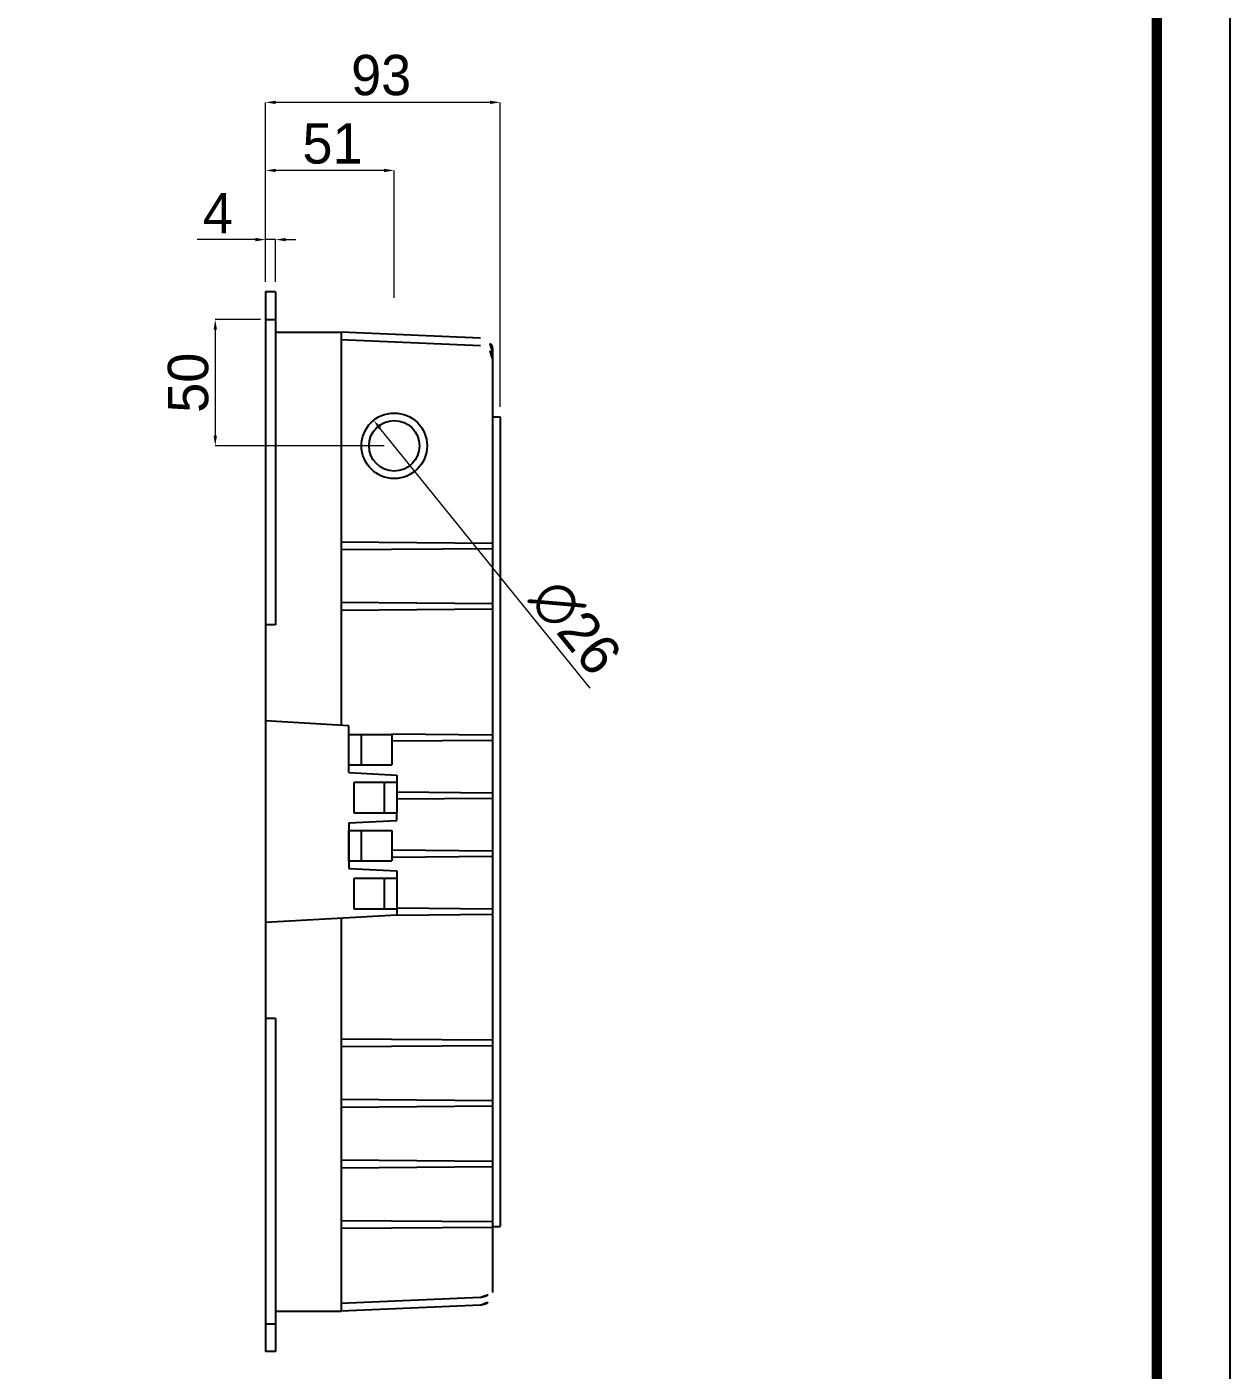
# Model space of a CAD drawing. Extents: x 16296660632 to 16296677083, y -37409619871 to -37409616479.
# Drawn here: x 16296676606 to 16296677083, y -37409617350 to -37409616817 of the extents above; entities that cross this region are included whole.
import ezdxf

# ---------------------------------------------------------------- set-up
doc = ezdxf.new("R2010")
doc.units = 0
doc.header["$LTSCALE"] = 10
doc.header["$MEASUREMENT"] = 0
doc.header["$PDMODE"] = 3
doc.header["$PDSIZE"] = -10
doc.layers.get('0').update_dxf_attribs({"linetype": 'CONTINUOUS'})
doc.layers.get('DEFPOINTS').update_dxf_attribs({"linetype": 'CONTINUOUS'})
doc.styles.add('Daelim Dimension', font='\x7f\x7f\x7f\x7f.TTF')
doc.dimstyles.new('DEFAULT', dxfattribs={"dimscale": 2, "dimtxt": 2, "dimasz": 2, "dimexe": 0, "dimexo": 2, "dimgap": 1, "dimtad": 1, "dimdec": 1, "dimzin": 9, "dimdsep": 46, "dimtxsty": 'Daelim Dimension', "dimcen": 0.5, "dimclrd": 252, "dimclre": 252, "dimclrt": 3, "dimadec": 1, "dimazin": 0, "dimtfac": 1, "dimtdec": 1, "dimtix": 1, "dimtmove": 0, "dimatfit": 3, "dimfxl": 0, "dimtolj": 1, "dimtzin": 1, "dimlwd": 9, "dimlwe": 9, "dimarcsym": 0})

# ---------------------------------------------------------------- blocks, each defined once
blk = doc.blocks.new('*D24')
at = {"color": 5, "lineweight": 9}
for p, q in [((16296676700.643499, -37409616918.143044), (16296676700.643499, -37409616847.002998)), ((16296676789.643499, -37409616847.002998), (16296676704.643499, -37409616847.002998)), ((16296676793.643499, -37409616967.643044), (16296676793.643499, -37409616847.002998))]:
    blk.add_line(p, q, dxfattribs=at)
at = {"color": 5}
for points in [[(16296676704.643499, -37409616846.336327), (16296676704.643499, -37409616847.669662), (16296676700.643499, -37409616847.002998)], [(16296676789.643499, -37409616846.336327), (16296676789.643499, -37409616847.669662), (16296676793.643499, -37409616847.002998)]]:
    blk.add_solid(points, dxfattribs=at)
at = {"layer": 'DEFPOINTS', "color": 0}
for p in [(16296676700.643499, -37409616847.002998), (16296676700.643499, -37409616922.143044), (16296676793.643499, -37409616971.643044)]:
    blk.add_point(p, dxfattribs=at)
at = {"color": 7, "lineweight": 5, "insert": (16296676746.463711, -37409616836.281967), "char_height": 16, "attachment_point": 5, "style": 'Daelim Dimension'}
blk.add_mtext('\\A1;93', dxfattribs=at)
blk = doc.blocks.new('*D25')
at = {"color": 5, "lineweight": 9}
blk.add_line((16296676829.273491, -37409617079.265099), (16296676745.98876, -37409616976.141312), dxfattribs=at)
at = {"color": 5}
blk.add_solid([(16296676746.507401, -37409616975.722443), (16296676745.47011, -37409616976.560181), (16296676743.47555, -37409616973.029427)], dxfattribs=at)
at = {"layer": 'DEFPOINTS', "color": 0}
for p in [(16296676743.47555, -37409616973.029427), (16296676759.81142, -37409616993.25663)]:
    blk.add_point(p, dxfattribs=at)
at = {"color": 7, "lineweight": 5, "insert": (16296676823.48106, -37409617055.0476), "char_height": 16, "attachment_point": 5, "rotation": 308.92500368, "style": 'Daelim Dimension'}
blk.add_mtext('\\A1;∅26', dxfattribs=at)
blk = doc.blocks.new('*D12')
at = {"color": 5, "lineweight": 9}
for p, q in [((16296676700.643499, -37409616918.143044), (16296676700.643499, -37409616873.991241)), ((16296676747.643499, -37409616873.991241), (16296676704.643499, -37409616873.991241)), ((16296676751.643499, -37409616924.443283), (16296676751.643499, -37409616873.991241))]:
    blk.add_line(p, q, dxfattribs=at)
at = {"color": 5}
for points in [[(16296676704.643499, -37409616873.324577), (16296676704.643499, -37409616874.657913), (16296676700.643499, -37409616873.991241)], [(16296676747.643499, -37409616873.324577), (16296676747.643499, -37409616874.657913), (16296676751.643499, -37409616873.991241)]]:
    blk.add_solid(points, dxfattribs=at)
at = {"layer": 'DEFPOINTS', "color": 0}
for p in [(16296676700.643499, -37409616873.991241), (16296676700.643499, -37409616922.143044), (16296676751.643499, -37409616928.443283)]:
    blk.add_point(p, dxfattribs=at)
at = {"color": 7, "lineweight": 5, "insert": (16296676727.174231, -37409616863.373207), "char_height": 16, "attachment_point": 5, "style": 'Daelim Dimension'}
blk.add_mtext('\\A1;51', dxfattribs=at)
blk = doc.blocks.new('*D26')
at = {"color": 5, "lineweight": 9}
for p, q in [((16296676696.643499, -37409616901.407967), (16296676673.5695, -37409616901.407967)), ((16296676700.643499, -37409616918.143044), (16296676700.643499, -37409616901.407967)), ((16296676704.643499, -37409616901.407967), (16296676700.643499, -37409616901.407967)), ((16296676704.643499, -37409616918.143044), (16296676704.643499, -37409616901.407967)), ((16296676708.643499, -37409616901.407967), (16296676712.643499, -37409616901.407967))]:
    blk.add_line(p, q, dxfattribs=at)
at = {"color": 5}
for points in [[(16296676696.643499, -37409616900.74131), (16296676696.643499, -37409616902.074638), (16296676700.643499, -37409616901.407967)], [(16296676708.643499, -37409616900.74131), (16296676708.643499, -37409616902.074638), (16296676704.643499, -37409616901.407967)]]:
    blk.add_solid(points, dxfattribs=at)
at = {"layer": 'DEFPOINTS', "color": 0}
for p in [(16296676700.643499, -37409616901.407967), (16296676700.643499, -37409616922.143044), (16296676704.643499, -37409616922.143044)]:
    blk.add_point(p, dxfattribs=at)
at = {"color": 7, "lineweight": 5, "insert": (16296676681.738319, -37409616890.870064), "char_height": 16, "attachment_point": 5, "style": 'Daelim Dimension'}
blk.add_mtext('\\A1;4', dxfattribs=at)
blk = doc.blocks.new('*D27')
at = {"color": 5, "lineweight": 9}
for p, q in [((16296676698.6435, -37409616933.14304), (16296676680.70527, -37409616933.14304)), ((16296676680.70527, -37409616937.14304), (16296676680.70527, -37409616979.14304)), ((16296676747.6435, -37409616983.14304), (16296676680.70527, -37409616983.14304))]:
    blk.add_line(p, q, dxfattribs=at)
at = {"color": 5}
for points in [[(16296676680.0386, -37409616937.14304), (16296676681.37193, -37409616937.14304), (16296676680.70527, -37409616933.14304)], [(16296676680.0386, -37409616979.14304), (16296676681.37193, -37409616979.14304), (16296676680.70527, -37409616983.14304)]]:
    blk.add_solid(points, dxfattribs=at)
at = {"layer": 'DEFPOINTS', "color": 0}
for p in [(16296676702.6435, -37409616933.14304), (16296676680.70527, -37409616983.14304), (16296676751.6435, -37409616983.14304)]:
    blk.add_point(p, dxfattribs=at)
at = {"color": 7, "lineweight": 5, "insert": (16296676670.01858, -37409616958.14304), "char_height": 16, "attachment_point": 5, "rotation": 90, "style": 'Daelim Dimension'}
blk.add_mtext('\\A1;50', dxfattribs=at)

msp = doc.modelspace()

# ---------------------------------------------------------------- linework, layer by layer
for p, q in [((16296676700.643499, -37409616922.143044), (16296676700.643499, -37409617342.143044)), ((16296676704.643499, -37409616922.143044), (16296676700.643499, -37409616922.143044)), ((16296676704.643499, -37409616922.143044), (16296676704.643499, -37409617054.143044)), ((16296676700.643499, -37409616933.143044), (16296676704.643499, -37409616933.143044)), ((16296676704.643499, -37409616938.143044), (16296676730.643499, -37409616938.143044)), ((16296676785.84115, -37409616943.526833), (16296676730.52491, -37409616941.140694)), ((16296676730.643499, -37409616938.143044), (16296676730.643499, -37409617093.961227)), ((16296676785.84115, -37409616940.52449), (16296676730.643499, -37409616938.143044)), ((16296676730.643499, -37409616945.143044), (16296676730.643499, -37409616948.143044)), ((16296676790.643499, -37409616945.520576), (16296676790.643499, -37409617318.765503)), ((16296676790.643499, -37409616971.643044), (16296676793.643499, -37409616971.643044)), ((16296676793.643499, -37409616971.643044), (16296676793.643499, -37409617292.643044)), ((16296676790.643499, -37409617021.812157), (16296676730.643499, -37409617021.312157)), ((16296676730.643499, -37409617024.312157), (16296676790.643499, -37409617023.812157)), ((16296676790.643499, -37409617045.812157), (16296676730.643499, -37409617045.312157)), ((16296676730.643499, -37409617048.312157), (16296676790.643499, -37409617047.812157)), ((16296676704.643499, -37409617054.143044), (16296676700.643499, -37409617054.143044)), ((16296676733.643499, -37409617094.143044), (16296676700.643499, -37409617092.143044)), ((16296676733.643499, -37409617112.643044), (16296676733.643499, -37409617094.143044)), ((16296676733.643499, -37409617097.643044), (16296676750.643499, -37409617097.643044)), ((16296676738.643499, -37409617109.643044), (16296676738.643499, -37409617097.643044)), ((16296676750.643499, -37409617097.466003), (16296676750.643499, -37409617109.643044)), ((16296676790.643499, -37409617097.812157), (16296676750.643499, -37409617097.466003)), ((16296676750.643499, -37409617100.15831), (16296676790.643499, -37409617099.812157)), ((16296676733.643499, -37409617111.143044), (16296676733.643499, -37409617109.143044)), ((16296676733.643499, -37409617109.643044), (16296676750.643499, -37409617109.643044)), ((16296676733.643499, -37409617112.643044), (16296676752.643499, -37409617113.643044)), ((16296676790.643499, -37409617108.643044), (16296676790.65888, -37409617110.642921)), ((16296676735.643499, -37409617116.643044), (16296676735.643499, -37409617128.643044)), ((16296676752.643499, -37409617116.643044), (16296676735.643499, -37409617116.643044)), ((16296676747.643499, -37409617116.643044), (16296676747.643499, -37409617128.643044)), ((16296676752.643499, -37409617113.643044), (16296676752.643499, -37409617116.643044)), ((16296676752.643499, -37409617116.643044), (16296676752.643499, -37409617128.643044)), ((16296676790.643499, -37409617120.812134), (16296676752.643499, -37409617120.481354)), ((16296676752.643499, -37409617123.142891), (16296676790.643499, -37409617122.812134)), ((16296676735.643499, -37409617128.643044), (16296676752.643499, -37409617128.643044)), ((16296676752.643499, -37409617131.643044), (16296676752.643499, -37409617128.643044)), ((16296676733.643499, -37409617132.643044), (16296676752.643499, -37409617131.643044)), ((16296676733.643499, -37409617132.643044), (16296676733.643499, -37409617150.643044)), ((16296676733.643499, -37409617147.643044), (16296676733.643499, -37409617135.643044)), ((16296676733.643499, -37409617135.643044), (16296676750.643499, -37409617135.643044)), ((16296676738.643499, -37409617147.643044), (16296676738.643499, -37409617135.643044)), ((16296676750.643499, -37409617135.643044), (16296676750.643499, -37409617147.643044)), ((16296676790.65118, -37409617143.812187), (16296676750.647341, -37409617143.466003)), ((16296676733.643499, -37409617147.643044), (16296676750.643499, -37409617147.643044)), ((16296676750.647341, -37409617146.158371), (16296676790.65118, -37409617145.812187)), ((16296676733.643499, -37409617150.643044), (16296676752.643499, -37409617151.643044)), ((16296676735.643499, -37409617154.643044), (16296676735.643499, -37409617166.643044)), ((16296676752.643499, -37409617154.643044), (16296676735.643499, -37409617154.643044)), ((16296676747.643499, -37409617154.643044), (16296676747.643499, -37409617166.643044)), ((16296676752.643499, -37409617151.643044), (16296676752.643499, -37409617169.143044)), ((16296676752.643499, -37409617154.643044), (16296676752.643499, -37409617166.643044)), ((16296676790.647341, -37409617166.812241), (16296676752.643499, -37409617166.481453)), ((16296676752.643499, -37409617169.143044), (16296676700.643499, -37409617172.143044)), ((16296676730.643499, -37409617170.41227), (16296676730.643499, -37409617326.143044)), ((16296676735.643499, -37409617166.643044), (16296676752.643499, -37409617166.643044)), ((16296676752.643499, -37409617169.143044), (16296676790.647341, -37409617168.812241)), ((16296676704.643499, -37409617210.143044), (16296676700.643499, -37409617210.143044)), ((16296676704.643499, -37409617210.143044), (16296676704.643499, -37409617342.143044)), ((16296676730.647341, -37409617217.312241), (16296676730.647341, -37409617220.312241)), ((16296676790.647341, -37409617218.812241), (16296676730.647341, -37409617218.312241)), ((16296676730.647341, -37409617221.312241), (16296676790.647341, -37409617220.812241)), ((16296676730.643499, -37409617241.312271), (16296676730.643499, -37409617244.312271)), ((16296676790.643499, -37409617242.812271), (16296676730.643499, -37409617242.312271)), ((16296676730.643499, -37409617245.312271), (16296676790.643499, -37409617244.812271)), ((16296676790.643499, -37409617241.812271), (16296676790.65888, -37409617243.812149)), ((16296676730.643499, -37409617265.312271), (16296676730.643499, -37409617268.312271)), ((16296676790.643499, -37409617266.812271), (16296676730.643499, -37409617266.312271)), ((16296676730.643499, -37409617269.312271), (16296676790.643499, -37409617268.812271)), ((16296676730.643499, -37409617289.312271), (16296676730.643499, -37409617292.312271)), ((16296676790.643499, -37409617290.812271), (16296676730.643499, -37409617290.312271)), ((16296676730.643499, -37409617293.312271), (16296676790.643499, -37409617292.812271)), ((16296676790.643499, -37409617292.643044), (16296676793.643499, -37409617292.643044)), ((16296676785.84115, -37409617320.759247), (16296676730.52491, -37409617323.145393)), ((16296676704.643499, -37409617326.143044), (16296676730.643499, -37409617326.143044)), ((16296676785.84115, -37409617323.761597), (16296676730.643499, -37409617326.143044)), ((16296676700.643499, -37409617331.143044), (16296676704.643499, -37409617331.143044)), ((16296676704.643499, -37409617342.143044), (16296676700.643499, -37409617342.143044))]:
    msp.add_line(p, q)
at = {"ltscale": 0.5}
msp.add_lwpolyline([(16296675286.220461, -37409617795.791344), (16296677082.980459, -37409617795.791344), (16296677082.980459, -37409616479.271339), (16296675286.220461, -37409616479.271339)], close=True, dxfattribs=at)
at = {"color": 5, "linetype": 'ByBlock', "lineweight": 200, "const_width": 4.14}
msp.add_lwpolyline([(16296675315.11268, -37409617739.419121), (16296677053.91268, -37409617739.419121), (16296677053.91268, -37409616509.839111), (16296675315.11268, -37409616509.839111)], close=True, dxfattribs=at)
for radius in [13, 10]:
    msp.add_circle((16296676751.643499, -37409616983.143044), radius)
for centre, start, end in [((16296676785.643499, -37409616945.520576), 0, 87.73452672), ((16296676785.643499, -37409616948.522926), 0, 87.73452672), ((16296676785.643499, -37409617315.763161), 272.26547328, 0), ((16296676785.643499, -37409617318.765503), 272.26547328, 0)]:
    msp.add_arc(centre, 5, start, end)

# ---------------------------------------------------------------- dimensions: what is measured, and where the dimension line sits
at = {"lineweight": 5}
for base, p1, picture, middle in [((16296676700.643499, -37409616847.002998), (16296676793.643499, -37409616971.643044), '*D24', (16296676746.463711, -37409616847.002998)), ((16296676700.643499, -37409616873.991241), (16296676751.643499, -37409616928.443283), '*D12', (16296676727.174231, -37409616873.991241)), ((16296676700.643499, -37409616901.407967), (16296676704.643499, -37409616922.143044), '*D26', (16296676681.738319, -37409616901.407967))]:
    dim = msp.add_linear_dim(base=base, p1=p1, p2=(16296676700.643499, -37409616922.143044), angle=180, dimstyle='DEFAULT', override={"dimtxt": 8, "dimclrd": 5, "dimclre": 5, "dimclrt": 7}, dxfattribs=at)
    dim.commit()
    dim.dimension.update_dxf_attribs({"geometry": picture, "text_midpoint": middle, "dimtype": 160})
dim = msp.add_linear_dim(base=(16296676680.705271, -37409616983.143044), p1=(16296676702.643499, -37409616933.143044), p2=(16296676751.643499, -37409616983.143044), angle=90, dimstyle='DEFAULT', override={"dimtxt": 8, "dimclrd": 5, "dimclre": 5, "dimclrt": 7}, dxfattribs=at)
dim.commit()
dim.dimension.update_dxf_attribs({"geometry": '*D27', "text_midpoint": (16296676670.018579, -37409616958.143044)})
dim = msp.add_diameter_dim_2p(p1=(16296676759.81142, -37409616993.25663), p2=(16296676743.47555, -37409616973.029427), dimstyle='DEFAULT', override={"dimtxt": 8, "dimclrd": 5, "dimclrt": 7}, dxfattribs=at)
dim.commit()
dim.dimension.update_dxf_attribs({"geometry": '*D25', "text_midpoint": (16296676815.14933, -37409617061.776459), "dimtype": 163})

doc.saveas('drawing.dxf')
